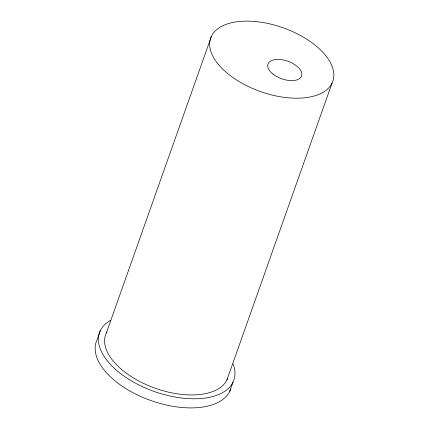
<?xml version="1.0" encoding="UTF-8"?>
<svg xmlns="http://www.w3.org/2000/svg" width="429" height="429" viewBox="0 0 429 429"><rect width="100%" height="100%" fill="white"/><g stroke="black" fill="none" stroke-linecap="round" stroke-linejoin="round"><path stroke-width="0.64" d="M100.343 330.641L97.115 339.752A71.252 37.226 19.5 0 0 149.496 400.053A71.252 37.226 19.5 0 0 230.759 388.878M106.371 332.979L211.454 36.245M226.984 379.826L332.062 83.087A64.774 33.843 19.5 0 0 254.418 21.45A64.774 33.843 19.5 0 0 228.791 74.458A64.774 33.843 19.5 0 0 332.062 83.087M229.788 391.275L233.011 382.169M233.07 363.808A71.252 37.226 19.5 0 1 154.22 391.484A71.252 37.226 19.5 0 1 110.462 320.356M227.713 378.083A64.774 33.843 19.5 0 1 152.445 387.226A64.774 33.843 19.5 0 1 106.96 331.858M272.983 74.088A17.814 9.309 19.5 0 0 301.383 76.459A17.814 9.309 19.5 0 0 280.03 59.508A17.814 9.309 19.5 0 0 272.983 74.088"/></g></svg>
